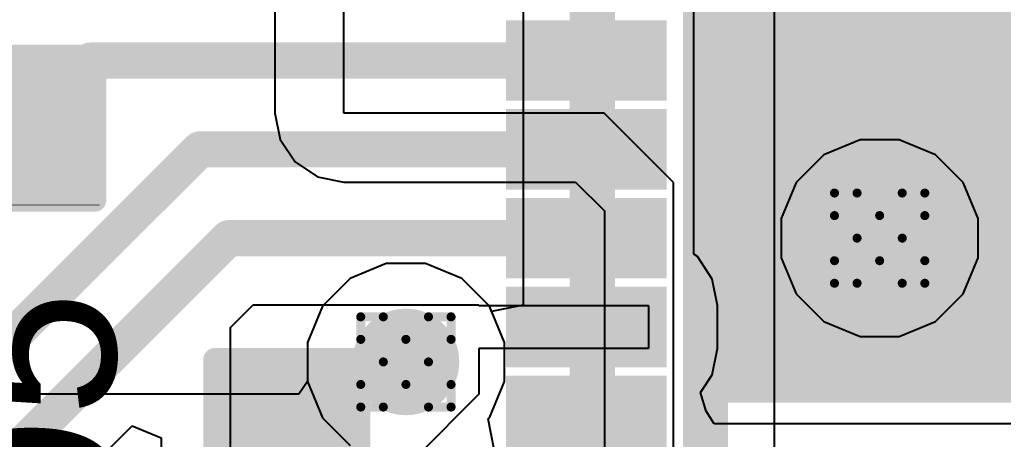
# Model space of a CAD drawing. Header units: inches. Extents: x -11 to 5379, y 0 to 5429.
# Drawn here: x 194.62 to 200.15, y 36.97 to 39.34 of the extents above; entities that cross this region are included whole.
import ezdxf

# ---------------------------------------------------------------- set-up
doc = ezdxf.new("R2010")
doc.units = ezdxf.units.IN
for name, color, linetype in [('Bottom Layer', 5, 'Continuous'), ('Drill Drawing', 1, 'Continuous'), ('GND', 16, 'Continuous'), ('PWR', 76, 'Continuous'), ('Top Layer', 1, 'Continuous'), ('Top Overlay', 2, 'Continuous'), ('Top Paste', 8, 'Continuous'), ('Top Solder', 216, 'Continuous'), ('Via Holes', 16, 'Continuous')]:
    doc.layers.add(name, color=color, linetype=linetype)
doc.styles.add('Arial', font='', dxfattribs={"height": 0.2})
doc.styles.get('Arial').set_extended_font_data('Arial')

# ---------------------------------------------------------------- blocks, each defined once
blk = doc.blocks.new('QFN_64_EP_9_9__155')
at = {"layer": 'Top Layer'}
for points in [[(4.05, 3.875), (4.75, 3.875), (4.75, 3.625), (4.05, 3.625)], [(3.575, -3.575), (-3.575, -3.575), (-3.575, 3.575), (3.575, 3.575)], [(4.05, 3.375), (4.75, 3.375), (4.75, 3.125), (4.05, 3.125)], [(4.05, 2.875), (4.75, 2.875), (4.75, 2.625), (4.05, 2.625)], [(4.05, 2.375), (4.75, 2.375), (4.75, 2.125), (4.05, 2.125)], [(4.05, 1.875), (4.75, 1.875), (4.75, 1.625), (4.05, 1.625)]]:
    blk.add_hatch(color=1, dxfattribs=at).paths.add_polyline_path(points)
at = {"layer": 'Top Paste'}
for points in [[(4.05, 3.875), (4.75, 3.875), (4.75, 3.625), (4.05, 3.625)], [(3.575, -3.575), (-3.575, -3.575), (-3.575, 3.575), (3.575, 3.575)], [(4.05, 3.375), (4.75, 3.375), (4.75, 3.125), (4.05, 3.125)], [(4.05, 2.875), (4.75, 2.875), (4.75, 2.625), (4.05, 2.625)], [(4.05, 2.375), (4.75, 2.375), (4.75, 2.125), (4.05, 2.125)], [(4.05, 1.875), (4.75, 1.875), (4.75, 1.625), (4.05, 1.625)]]:
    blk.add_hatch(color=8, dxfattribs=at).paths.add_polyline_path(points)
at = {"layer": 'Top Solder'}
for points in [[(3.9484, 3.9766), (4.8516, 3.9766), (4.8516, 3.5234), (3.9484, 3.5234)], [(3.6766, -3.6766), (-3.6766, -3.6766), (-3.6766, 3.6766), (3.6766, 3.6766)], [(3.9484, 3.4766), (4.8516, 3.4766), (4.8516, 3.0234), (3.9484, 3.0234)], [(3.9484, 2.9766), (4.8516, 2.9766), (4.8516, 2.5234), (3.9484, 2.5234)], [(3.9484, 2.4766), (4.8516, 2.4766), (4.8516, 2.0234), (3.9484, 2.0234)], [(3.9484, 1.9766), (4.8516, 1.9766), (4.8516, 1.5234), (3.9484, 1.5234)]]:
    blk.add_hatch(color=216, dxfattribs=at).paths.add_polyline_path(points)
blk = doc.blocks.new('R___0402_266')
at = {"layer": 'Top Layer'}
for points in [[(-0.6985, -0.3175), (-0.6985, 0.3175), (-0.2413, 0.3175), (-0.2413, -0.3175)], [(0.2413, -0.3175), (0.2413, 0.3175), (0.6985, 0.3175), (0.6985, -0.3175)]]:
    blk.add_hatch(color=1, dxfattribs=at).paths.add_polyline_path(points)
at = {"layer": 'Top Paste'}
for points in [[(-0.6985, -0.3175), (-0.6985, 0.3175), (-0.2413, 0.3175), (-0.2413, -0.3175)], [(0.2413, -0.3175), (0.2413, 0.3175), (0.6985, 0.3175), (0.6985, -0.3175)]]:
    blk.add_hatch(color=8, dxfattribs=at).paths.add_polyline_path(points)
at = {"layer": 'Top Solder'}
for points in [[(-0.7535, -0.3725), (-0.7535, 0.3725), (-0.1863, 0.3725), (-0.1863, -0.3725)], [(0.1863, -0.3725), (0.1863, 0.3725), (0.7535, 0.3725), (0.7535, -0.3725)]]:
    blk.add_hatch(color=216, dxfattribs=at).paths.add_polyline_path(points)
at = {"layer": 'Top Overlay'}
for points in [[(-0.7874, -0.4064, 0.127, 0.127, 0), (-0.7874, 0.4064, 0.127, 0.127, 0)], [(-0.7874, 0.4064, 0.127, 0.127, 0), (0.7874, 0.4064, 0.127, 0.127, 0)], [(0.7874, -0.4064, 0.127, 0.127, 0), (0.7874, 0.4064, 0.127, 0.127, 0)], [(-0.7874, -0.4064, 0.127, 0.127, 0), (0.7874, -0.4064, 0.127, 0.127, 0)], [(-0.8128, -0.4318, 0.00323, 0.00323, 0), (0.8128, -0.4318, 0.00323, 0.00323, 0)]]:
    blk.add_lwpolyline(points, format="xyseb", dxfattribs=at)
for points in [[(-0.8191, 0.4064, 0.0635, 0.0635, 1), (-0.7556, 0.4064, 0.0635, 0.0635, 1)], [(-0.8191, 0.4064, 0.0635, 0.0635, 1), (-0.7556, 0.4064, 0.0635, 0.0635, 1)], [(0.7556, 0.4064, 0.0635, 0.0635, 1), (0.8191, 0.4064, 0.0635, 0.0635, 1)], [(0.7556, 0.4064, 0.0635, 0.0635, 1), (0.8191, 0.4064, 0.0635, 0.0635, 1)], [(-0.8191, -0.4064, 0.0635, 0.0635, 1), (-0.7556, -0.4064, 0.0635, 0.0635, 1)], [(-0.8191, -0.4064, 0.0635, 0.0635, 1), (-0.7556, -0.4064, 0.0635, 0.0635, 1)], [(0.7556, -0.4064, 0.0635, 0.0635, 1), (0.8191, -0.4064, 0.0635, 0.0635, 1)], [(0.7556, -0.4064, 0.0635, 0.0635, 1), (0.8191, -0.4064, 0.0635, 0.0635, 1)], [(-0.8136, -0.4318, 0.00161, 0.00161, 1), (-0.812, -0.4318, 0.00161, 0.00161, 1)], [(0.812, -0.4318, 0.00161, 0.00161, 1), (0.8136, -0.4318, 0.00161, 0.00161, 1)]]:
    blk.add_lwpolyline(points, format="xyseb", close=True, dxfattribs=at)
blk = doc.blocks.new('C___0402_635')
at = {"layer": 'Top Layer'}
for points in [[(-0.6985, -0.3175), (-0.6985, 0.3175), (-0.2413, 0.3175), (-0.2413, -0.3175)], [(0.2413, -0.3175), (0.2413, 0.3175), (0.6985, 0.3175), (0.6985, -0.3175)]]:
    blk.add_hatch(color=1, dxfattribs=at).paths.add_polyline_path(points)
at = {"layer": 'Top Paste'}
for points in [[(-0.6985, -0.3175), (-0.6985, 0.3175), (-0.2413, 0.3175), (-0.2413, -0.3175)], [(0.2413, -0.3175), (0.2413, 0.3175), (0.6985, 0.3175), (0.6985, -0.3175)]]:
    blk.add_hatch(color=8, dxfattribs=at).paths.add_polyline_path(points)
at = {"layer": 'Top Solder'}
for points in [[(-0.7585, -0.3775), (-0.7585, 0.3775), (-0.1813, 0.3775), (-0.1813, -0.3775)], [(0.1813, -0.3775), (0.1813, 0.3775), (0.7585, 0.3775), (0.7585, -0.3775)]]:
    blk.add_hatch(color=216, dxfattribs=at).paths.add_polyline_path(points)
at = {"layer": 'Top Overlay'}
for points in [[(-0.7874, -0.4064, 0.127, 0.127, 0), (-0.7874, 0.4064, 0.127, 0.127, 0)], [(-0.2794, 0.4064, 0.127, 0.127, 0), (-0.7874, 0.4064, 0.127, 0.127, 0)], [(0.7874, 0.4064, 0.127, 0.127, 0), (0.2794, 0.4064, 0.127, 0.127, 0)], [(0.7874, -0.4064, 0.127, 0.127, 0), (0.7874, 0.4064, 0.127, 0.127, 0)], [(-0.2794, -0.4064, 0.127, 0.127, 0), (-0.7874, -0.4064, 0.127, 0.127, 0)], [(0.7874, -0.4064, 0.127, 0.127, 0), (0.2794, -0.4064, 0.127, 0.127, 0)]]:
    blk.add_lwpolyline(points, format="xyseb", dxfattribs=at)
for points in [[(-0.8191, 0.4064, 0.0635, 0.0635, 1), (-0.7556, 0.4064, 0.0635, 0.0635, 1)], [(-0.8191, 0.4064, 0.0635, 0.0635, 1), (-0.7556, 0.4064, 0.0635, 0.0635, 1)], [(-0.3111, 0.4064, 0.0635, 0.0635, 1), (-0.2477, 0.4064, 0.0635, 0.0635, 1)], [(0.2477, 0.4064, 0.0635, 0.0635, 1), (0.3111, 0.4064, 0.0635, 0.0635, 1)], [(0.7556, 0.4064, 0.0635, 0.0635, 1), (0.8191, 0.4064, 0.0635, 0.0635, 1)], [(0.7556, 0.4064, 0.0635, 0.0635, 1), (0.8191, 0.4064, 0.0635, 0.0635, 1)], [(-0.8191, -0.4064, 0.0635, 0.0635, 1), (-0.7556, -0.4064, 0.0635, 0.0635, 1)], [(-0.8191, -0.4064, 0.0635, 0.0635, 1), (-0.7556, -0.4064, 0.0635, 0.0635, 1)], [(-0.3111, -0.4064, 0.0635, 0.0635, 1), (-0.2477, -0.4064, 0.0635, 0.0635, 1)], [(0.2477, -0.4064, 0.0635, 0.0635, 1), (0.3111, -0.4064, 0.0635, 0.0635, 1)], [(0.7556, -0.4064, 0.0635, 0.0635, 1), (0.8191, -0.4064, 0.0635, 0.0635, 1)], [(0.7556, -0.4064, 0.0635, 0.0635, 1), (0.8191, -0.4064, 0.0635, 0.0635, 1)]]:
    blk.add_lwpolyline(points, format="xyseb", close=True, dxfattribs=at)

msp = doc.modelspace()

# ---------------------------------------------------------------- hatches: boundary and pattern name
at = {"layer": 'Bottom Layer'}
h = msp.add_hatch(color=5, dxfattribs=at)
edge = h.paths.add_edge_path()
edge.add_arc((199.4567, 38.107), 0.3, 0, 360)
h = msp.add_hatch(color=5, dxfattribs=at)
edge = h.paths.add_edge_path()
edge.add_arc((196.7921, 37.41), 0.3, 0, 360)
at = {"layer": 'GND'}
h = msp.add_hatch(color=16, dxfattribs=at)
edge = h.paths.add_edge_path()
edge.add_arc((199.4567, 38.107), 0.3, 0, 360)
h = msp.add_hatch(color=16, dxfattribs=at)
edge = h.paths.add_edge_path()
edge.add_arc((196.7921, 37.41), 0.3, 0, 360)
at = {"layer": 'PWR'}
h = msp.add_hatch(color=76, dxfattribs=at)
edge = h.paths.add_edge_path()
edge.add_arc((199.4567, 38.107), 0.3, 0, 360)
h = msp.add_hatch(color=76, dxfattribs=at)
edge = h.paths.add_edge_path()
edge.add_arc((196.7921, 37.41), 0.3, 0, 360)
at = {"layer": 'Top Layer'}
h = msp.add_hatch(color=1, dxfattribs=at)
edge = h.paths.add_edge_path()
edge.add_arc((199.4567, 38.107), 0.3, 0, 360)
h = msp.add_hatch(color=1, dxfattribs=at)
edge = h.paths.add_edge_path()
edge.add_arc((196.7921, 37.41), 0.3, 0, 360)
at = {"layer": 'Via Holes'}
h = msp.add_hatch(color=7, dxfattribs=at)
edge = h.paths.add_edge_path()
edge.add_arc((199.4567, 38.107), 0.15, 0, 360)
h = msp.add_hatch(color=7, dxfattribs=at)
edge = h.paths.add_edge_path()
edge.add_arc((196.7921, 37.41), 0.15, 0, 360)

# ---------------------------------------------------------------- linework, layer by layer
at = {"layer": 'Bottom Layer'}
for p, q in [((198.8659, 35.126), (198.8659, 43.6576)), ((197.4521, 40.59), (197.4521, 37.7288)), ((196.6819, 37.964), (196.4783, 37.8796)), ((196.9023, 37.964), (196.6819, 37.964)), ((197.1059, 37.8796), (196.9023, 37.964)), ((196.4783, 37.8796), (196.3225, 37.7238)), ((197.2618, 37.7238), (197.1059, 37.8796)), ((196.3225, 37.7238), (196.2381, 37.5202)), ((197.2743, 37.6935), (197.2618, 37.7238)), ((197.4521, 37.7288), (197.2743, 37.6935)), ((196.2381, 37.5202), (196.2381, 37.2998)), ((196.2381, 37.2998), (196.19, 37.2278)), ((196.19, 37.2278), (187.3343, 37.2278))]:
    msp.add_line(p, q, dxfattribs=at)
for points in [[(197.8406, 35.2367, 0.254, 0.254, 0), (197.8406, 43.8137, 0.254, 0.254, 0)], [(198.4775, 35.126, 0.254, 0.254, 0), (198.4775, 43.8185, 0.254, 0.254, 0)]]:
    msp.add_lwpolyline(points, format="xyseb", dxfattribs=at)
at = {"layer": 'Drill Drawing'}
for points in [[(199.2027, 38.234, 0.0508, 0.0508, 0), (199.2027, 38.361, 0.0508, 0.0508, 0)], [(199.2027, 38.361, 0.0508, 0.0508, 0), (199.3297, 38.361, 0.0508, 0.0508, 0)], [(199.3297, 38.361, 0.0508, 0.0508, 0), (199.4567, 38.234, 0.0508, 0.0508, 0)], [(199.4567, 38.234, 0.0508, 0.0508, 0), (199.5837, 38.361, 0.0508, 0.0508, 0)], [(199.5837, 38.361, 0.0508, 0.0508, 0), (199.7107, 38.361, 0.0508, 0.0508, 0)], [(199.7107, 38.234, 0.0508, 0.0508, 0), (199.7107, 38.361, 0.0508, 0.0508, 0)], [(199.2027, 38.234, 0.0508, 0.0508, 0), (199.3297, 38.107, 0.0508, 0.0508, 0)], [(199.5837, 38.107, 0.0508, 0.0508, 0), (199.7107, 38.234, 0.0508, 0.0508, 0)], [(199.2027, 37.98, 0.0508, 0.0508, 0), (199.3297, 38.107, 0.0508, 0.0508, 0)], [(199.5837, 38.107, 0.0508, 0.0508, 0), (199.7107, 37.98, 0.0508, 0.0508, 0)], [(199.2027, 37.853, 0.0508, 0.0508, 0), (199.2027, 37.98, 0.0508, 0.0508, 0)], [(199.3297, 37.853, 0.0508, 0.0508, 0), (199.4567, 37.98, 0.0508, 0.0508, 0)], [(199.4567, 37.98, 0.0508, 0.0508, 0), (199.5837, 37.853, 0.0508, 0.0508, 0)], [(199.7107, 37.853, 0.0508, 0.0508, 0), (199.7107, 37.98, 0.0508, 0.0508, 0)], [(199.2027, 37.853, 0.0508, 0.0508, 0), (199.3297, 37.853, 0.0508, 0.0508, 0)], [(199.5837, 37.853, 0.0508, 0.0508, 0), (199.7107, 37.853, 0.0508, 0.0508, 0)], [(196.5381, 37.537, 0.0508, 0.0508, 0), (196.5381, 37.664, 0.0508, 0.0508, 0)], [(196.5381, 37.664, 0.0508, 0.0508, 0), (196.6651, 37.664, 0.0508, 0.0508, 0)], [(196.6651, 37.664, 0.0508, 0.0508, 0), (196.7921, 37.537, 0.0508, 0.0508, 0)], [(196.7921, 37.537, 0.0508, 0.0508, 0), (196.9191, 37.664, 0.0508, 0.0508, 0)], [(196.9191, 37.664, 0.0508, 0.0508, 0), (197.0461, 37.664, 0.0508, 0.0508, 0)], [(197.0461, 37.537, 0.0508, 0.0508, 0), (197.0461, 37.664, 0.0508, 0.0508, 0)], [(196.5381, 37.537, 0.0508, 0.0508, 0), (196.6651, 37.41, 0.0508, 0.0508, 0)], [(196.9191, 37.41, 0.0508, 0.0508, 0), (197.0461, 37.537, 0.0508, 0.0508, 0)], [(196.5381, 37.283, 0.0508, 0.0508, 0), (196.6651, 37.41, 0.0508, 0.0508, 0)], [(196.9191, 37.41, 0.0508, 0.0508, 0), (197.0461, 37.283, 0.0508, 0.0508, 0)], [(196.5381, 37.156, 0.0508, 0.0508, 0), (196.5381, 37.283, 0.0508, 0.0508, 0)], [(196.6651, 37.156, 0.0508, 0.0508, 0), (196.7921, 37.283, 0.0508, 0.0508, 0)], [(196.7921, 37.283, 0.0508, 0.0508, 0), (196.9191, 37.156, 0.0508, 0.0508, 0)], [(197.0461, 37.156, 0.0508, 0.0508, 0), (197.0461, 37.283, 0.0508, 0.0508, 0)], [(196.5381, 37.156, 0.0508, 0.0508, 0), (196.6651, 37.156, 0.0508, 0.0508, 0)], [(196.9191, 37.156, 0.0508, 0.0508, 0), (197.0461, 37.156, 0.0508, 0.0508, 0)]]:
    msp.add_lwpolyline(points, format="xyseb", dxfattribs=at)
for points in [[(199.19, 38.361, 0.0254, 0.0254, 1), (199.2154, 38.361, 0.0254, 0.0254, 1)], [(199.19, 38.361, 0.0254, 0.0254, 1), (199.2154, 38.361, 0.0254, 0.0254, 1)], [(199.317, 38.361, 0.0254, 0.0254, 1), (199.3424, 38.361, 0.0254, 0.0254, 1)], [(199.317, 38.361, 0.0254, 0.0254, 1), (199.3424, 38.361, 0.0254, 0.0254, 1)], [(199.571, 38.361, 0.0254, 0.0254, 1), (199.5964, 38.361, 0.0254, 0.0254, 1)], [(199.571, 38.361, 0.0254, 0.0254, 1), (199.5964, 38.361, 0.0254, 0.0254, 1)], [(199.698, 38.361, 0.0254, 0.0254, 1), (199.7234, 38.361, 0.0254, 0.0254, 1)], [(199.698, 38.361, 0.0254, 0.0254, 1), (199.7234, 38.361, 0.0254, 0.0254, 1)], [(199.19, 38.234, 0.0254, 0.0254, 1), (199.2154, 38.234, 0.0254, 0.0254, 1)], [(199.19, 38.234, 0.0254, 0.0254, 1), (199.2154, 38.234, 0.0254, 0.0254, 1)], [(199.444, 38.234, 0.0254, 0.0254, 1), (199.4694, 38.234, 0.0254, 0.0254, 1)], [(199.444, 38.234, 0.0254, 0.0254, 1), (199.4694, 38.234, 0.0254, 0.0254, 1)], [(199.698, 38.234, 0.0254, 0.0254, 1), (199.7234, 38.234, 0.0254, 0.0254, 1)], [(199.698, 38.234, 0.0254, 0.0254, 1), (199.7234, 38.234, 0.0254, 0.0254, 1)], [(199.317, 38.107, 0.0254, 0.0254, 1), (199.3424, 38.107, 0.0254, 0.0254, 1)], [(199.317, 38.107, 0.0254, 0.0254, 1), (199.3424, 38.107, 0.0254, 0.0254, 1)], [(199.571, 38.107, 0.0254, 0.0254, 1), (199.5964, 38.107, 0.0254, 0.0254, 1)], [(199.571, 38.107, 0.0254, 0.0254, 1), (199.5964, 38.107, 0.0254, 0.0254, 1)], [(199.19, 37.98, 0.0254, 0.0254, 1), (199.2154, 37.98, 0.0254, 0.0254, 1)], [(199.19, 37.98, 0.0254, 0.0254, 1), (199.2154, 37.98, 0.0254, 0.0254, 1)], [(199.444, 37.98, 0.0254, 0.0254, 1), (199.4694, 37.98, 0.0254, 0.0254, 1)], [(199.444, 37.98, 0.0254, 0.0254, 1), (199.4694, 37.98, 0.0254, 0.0254, 1)], [(199.698, 37.98, 0.0254, 0.0254, 1), (199.7234, 37.98, 0.0254, 0.0254, 1)], [(199.698, 37.98, 0.0254, 0.0254, 1), (199.7234, 37.98, 0.0254, 0.0254, 1)], [(199.19, 37.853, 0.0254, 0.0254, 1), (199.2154, 37.853, 0.0254, 0.0254, 1)], [(199.19, 37.853, 0.0254, 0.0254, 1), (199.2154, 37.853, 0.0254, 0.0254, 1)], [(199.317, 37.853, 0.0254, 0.0254, 1), (199.3424, 37.853, 0.0254, 0.0254, 1)], [(199.317, 37.853, 0.0254, 0.0254, 1), (199.3424, 37.853, 0.0254, 0.0254, 1)], [(199.571, 37.853, 0.0254, 0.0254, 1), (199.5964, 37.853, 0.0254, 0.0254, 1)], [(199.571, 37.853, 0.0254, 0.0254, 1), (199.5964, 37.853, 0.0254, 0.0254, 1)], [(199.698, 37.853, 0.0254, 0.0254, 1), (199.7234, 37.853, 0.0254, 0.0254, 1)], [(199.698, 37.853, 0.0254, 0.0254, 1), (199.7234, 37.853, 0.0254, 0.0254, 1)], [(196.5254, 37.664, 0.0254, 0.0254, 1), (196.5508, 37.664, 0.0254, 0.0254, 1)], [(196.5254, 37.664, 0.0254, 0.0254, 1), (196.5508, 37.664, 0.0254, 0.0254, 1)], [(196.6524, 37.664, 0.0254, 0.0254, 1), (196.6778, 37.664, 0.0254, 0.0254, 1)], [(196.6524, 37.664, 0.0254, 0.0254, 1), (196.6778, 37.664, 0.0254, 0.0254, 1)], [(196.9064, 37.664, 0.0254, 0.0254, 1), (196.9318, 37.664, 0.0254, 0.0254, 1)], [(196.9064, 37.664, 0.0254, 0.0254, 1), (196.9318, 37.664, 0.0254, 0.0254, 1)], [(197.0334, 37.664, 0.0254, 0.0254, 1), (197.0588, 37.664, 0.0254, 0.0254, 1)], [(197.0334, 37.664, 0.0254, 0.0254, 1), (197.0588, 37.664, 0.0254, 0.0254, 1)], [(196.5254, 37.537, 0.0254, 0.0254, 1), (196.5508, 37.537, 0.0254, 0.0254, 1)], [(196.5254, 37.537, 0.0254, 0.0254, 1), (196.5508, 37.537, 0.0254, 0.0254, 1)], [(196.7794, 37.537, 0.0254, 0.0254, 1), (196.8048, 37.537, 0.0254, 0.0254, 1)], [(196.7794, 37.537, 0.0254, 0.0254, 1), (196.8048, 37.537, 0.0254, 0.0254, 1)], [(197.0334, 37.537, 0.0254, 0.0254, 1), (197.0588, 37.537, 0.0254, 0.0254, 1)], [(197.0334, 37.537, 0.0254, 0.0254, 1), (197.0588, 37.537, 0.0254, 0.0254, 1)], [(196.6524, 37.41, 0.0254, 0.0254, 1), (196.6778, 37.41, 0.0254, 0.0254, 1)], [(196.6524, 37.41, 0.0254, 0.0254, 1), (196.6778, 37.41, 0.0254, 0.0254, 1)], [(196.9064, 37.41, 0.0254, 0.0254, 1), (196.9318, 37.41, 0.0254, 0.0254, 1)], [(196.9064, 37.41, 0.0254, 0.0254, 1), (196.9318, 37.41, 0.0254, 0.0254, 1)], [(196.5254, 37.283, 0.0254, 0.0254, 1), (196.5508, 37.283, 0.0254, 0.0254, 1)], [(196.5254, 37.283, 0.0254, 0.0254, 1), (196.5508, 37.283, 0.0254, 0.0254, 1)], [(196.7794, 37.283, 0.0254, 0.0254, 1), (196.8048, 37.283, 0.0254, 0.0254, 1)], [(196.7794, 37.283, 0.0254, 0.0254, 1), (196.8048, 37.283, 0.0254, 0.0254, 1)], [(197.0334, 37.283, 0.0254, 0.0254, 1), (197.0588, 37.283, 0.0254, 0.0254, 1)], [(197.0334, 37.283, 0.0254, 0.0254, 1), (197.0588, 37.283, 0.0254, 0.0254, 1)], [(196.5254, 37.156, 0.0254, 0.0254, 1), (196.5508, 37.156, 0.0254, 0.0254, 1)], [(196.5254, 37.156, 0.0254, 0.0254, 1), (196.5508, 37.156, 0.0254, 0.0254, 1)], [(196.6524, 37.156, 0.0254, 0.0254, 1), (196.6778, 37.156, 0.0254, 0.0254, 1)], [(196.6524, 37.156, 0.0254, 0.0254, 1), (196.6778, 37.156, 0.0254, 0.0254, 1)], [(196.9064, 37.156, 0.0254, 0.0254, 1), (196.9318, 37.156, 0.0254, 0.0254, 1)], [(196.9064, 37.156, 0.0254, 0.0254, 1), (196.9318, 37.156, 0.0254, 0.0254, 1)], [(197.0334, 37.156, 0.0254, 0.0254, 1), (197.0588, 37.156, 0.0254, 0.0254, 1)], [(197.0334, 37.156, 0.0254, 0.0254, 1), (197.0588, 37.156, 0.0254, 0.0254, 1)]]:
    msp.add_lwpolyline(points, format="xyseb", close=True, dxfattribs=at)
at = {"layer": 'GND'}
for p, q in [((196.6819, 37.964), (196.4783, 37.8796)), ((196.9023, 37.964), (196.6819, 37.964)), ((197.1059, 37.8796), (196.9023, 37.964)), ((196.4783, 37.8796), (196.3225, 37.7238)), ((197.2618, 37.7238), (197.1059, 37.8796)), ((196.3225, 37.7238), (196.2381, 37.5202)), ((197.3461, 37.5202), (197.2618, 37.7238)), ((196.2381, 37.5202), (196.2381, 37.2998)), ((197.3461, 37.2998), (197.3461, 37.5202)), ((196.2381, 37.2998), (196.3225, 37.0961)), ((197.2618, 37.0961), (197.3461, 37.2998)), ((196.3225, 37.0961), (196.4783, 36.9403)), ((197.2544, 37.0887), (197.2618, 37.0961)), ((197.3139, 36.7891), (197.2544, 37.0887))]:
    msp.add_line(p, q, dxfattribs=at)
at = {"layer": 'PWR'}
for p, q in [((196.4436, 38.8112), (196.4436, 45.1358)), ((196.0551, 42.0196), (196.0551, 38.8112)), ((196.0551, 38.8112), (196.0847, 38.6625)), ((197.9074, 38.8112), (196.4436, 38.8112)), ((198.2978, 38.4208), (197.9074, 38.8112)), ((196.0847, 38.6625), (196.1689, 38.5365)), ((199.3465, 38.661), (199.1429, 38.5766)), ((199.5669, 38.661), (199.3465, 38.661)), ((199.7705, 38.5766), (199.5669, 38.661)), ((199.1429, 38.5766), (198.9871, 38.4208)), ((199.9264, 38.4208), (199.7705, 38.5766)), ((196.1689, 38.5365), (196.2949, 38.4523)), ((196.2949, 38.4523), (196.4436, 38.4227)), ((196.4436, 38.4227), (197.7465, 38.4227)), ((197.7465, 38.4227), (197.9093, 38.2599)), ((198.2978, 34.6479), (198.2978, 38.4208)), ((198.9871, 38.4208), (198.9027, 38.2172)), ((200.0107, 38.2172), (199.9264, 38.4208)), ((197.9093, 38.2599), (197.9093, 34.6479)), ((198.9027, 38.2172), (198.9027, 37.9968)), ((200.0107, 37.9968), (200.0107, 38.2172)), ((198.9027, 37.9968), (198.9871, 37.7932)), ((199.9264, 37.7932), (200.0107, 37.9968)), ((198.9871, 37.7932), (199.1429, 37.6373)), ((199.7705, 37.6373), (199.9264, 37.7932)), ((199.1429, 37.6373), (199.3465, 37.553)), ((199.5669, 37.553), (199.7705, 37.6373)), ((199.3465, 37.553), (199.5669, 37.553))]:
    msp.add_line(p, q, dxfattribs=at)
at = {"layer": 'Top Layer'}
for p, q in [((198.4107, 39.228), (198.4107, 40.486)), ((198.4107, 38.0165), (198.4107, 39.228)), ((198.4314, 38.0027), (198.4107, 38.0165)), ((198.5156, 37.8766), (198.4314, 38.0027)), ((198.5452, 37.728), (198.5156, 37.8766)), ((195.8047, 37.6037), (195.9329, 37.732)), ((195.9329, 37.732), (197.2027, 37.732)), ((197.2027, 37.732), (197.2027, 37.728)), ((197.2027, 37.728), (198.1567, 37.728)), ((198.1567, 37.728), (198.1567, 37.486)), ((198.5452, 37.486), (198.5452, 37.728)), ((195.8047, 36.8784), (195.8047, 37.6037)), ((198.1567, 37.486), (197.2027, 37.486)), ((197.2027, 37.486), (197.2027, 37.228)), ((198.5156, 37.3373), (198.5452, 37.486)), ((198.4498, 37.2388), (198.5156, 37.3373)), ((198.4809, 37.133), (198.4498, 37.2388)), ((197.2027, 37.228), (196.8531, 36.8784)), ((198.5265, 37.061), (198.4809, 37.133)), ((194.2686, 36.0677), (195.2519, 37.051)), ((195.2519, 37.051), (195.4162, 36.983)), ((205.9717, 37.061), (198.5265, 37.061)), ((195.4162, 36.983), (195.4162, 36.8784))]:
    msp.add_line(p, q, dxfattribs=at)
for points in [[(194.7257, 38.8149, 0.2032, 0.2032, 0), (195.0178, 39.107, 0.2032, 0.2032, 0)], [(195.0178, 39.107, 0.2032, 0.2032, 0), (197.8067, 39.107, 0.2032, 0.2032, 0)], [(194.7257, 38.726, 0.2032, 0.2032, 0), (194.7257, 38.8149, 0.2032, 0.2032, 0)], [(192.238, 35.2119, 0.2032, 0.2032, 0), (195.6331, 38.607, 0.2032, 0.2032, 0)], [(195.6331, 38.607, 0.2032, 0.2032, 0), (197.8067, 38.607, 0.2032, 0.2032, 0)], [(191.3323, 33.6441, 0.2032, 0.2032, 0), (195.7951, 38.107, 0.2032, 0.2032, 0)], [(195.7951, 38.107, 0.2032, 0.2032, 0), (197.8067, 38.107, 0.2032, 0.2032, 0)], [(197.8067, 36.5519, 0.2032, 0.2032, 0), (197.8067, 37.107, 0.2032, 0.2032, 0)]]:
    msp.add_lwpolyline(points, format="xyseb", dxfattribs=at)
for points in [[(194.967, 39.107, 0.1016, 0.1016, 1), (195.0686, 39.107, 0.1016, 0.1016, 1)], [(194.967, 39.107, 0.1016, 0.1016, 1), (195.0686, 39.107, 0.1016, 0.1016, 1)], [(197.7559, 39.107, 0.1016, 0.1016, 1), (197.8575, 39.107, 0.1016, 0.1016, 1)], [(194.6749, 38.8149, 0.1016, 0.1016, 1), (194.7765, 38.8149, 0.1016, 0.1016, 1)], [(194.6749, 38.8149, 0.1016, 0.1016, 1), (194.7765, 38.8149, 0.1016, 0.1016, 1)], [(194.6749, 38.726, 0.1016, 0.1016, 1), (194.7765, 38.726, 0.1016, 0.1016, 1)], [(195.5823, 38.607, 0.1016, 0.1016, 1), (195.6839, 38.607, 0.1016, 0.1016, 1)], [(195.5823, 38.607, 0.1016, 0.1016, 1), (195.6839, 38.607, 0.1016, 0.1016, 1)], [(197.7559, 38.607, 0.1016, 0.1016, 1), (197.8575, 38.607, 0.1016, 0.1016, 1)], [(195.7443, 38.107, 0.1016, 0.1016, 1), (195.8459, 38.107, 0.1016, 0.1016, 1)], [(195.7443, 38.107, 0.1016, 0.1016, 1), (195.8459, 38.107, 0.1016, 0.1016, 1)], [(197.7559, 38.107, 0.1016, 0.1016, 1), (197.8575, 38.107, 0.1016, 0.1016, 1)], [(197.7559, 37.107, 0.1016, 0.1016, 1), (197.8575, 37.107, 0.1016, 0.1016, 1)]]:
    msp.add_lwpolyline(points, format="xyseb", close=True, dxfattribs=at)

# ---------------------------------------------------------------- block references
for name, p, rotation in [('QFN_64_EP_9_9__155', (202.2067, 40.857), 180), ('C___0402_635', (196.1227, 36.6371), 270)]:
    msp.add_blockref(name, p, dxfattribs=dict(rotation=rotation))
msp.add_blockref('R___0402_266', (194.2558, 38.726))

# ---------------------------------------------------------------- texts
at = {"layer": 'Top Overlay', "style": 'Arial'}
msp.add_text('C95', height=0.9144, rotation=90, dxfattribs=at).set_placement((195.1597, 35.4674))

doc.saveas('drawing.dxf')
